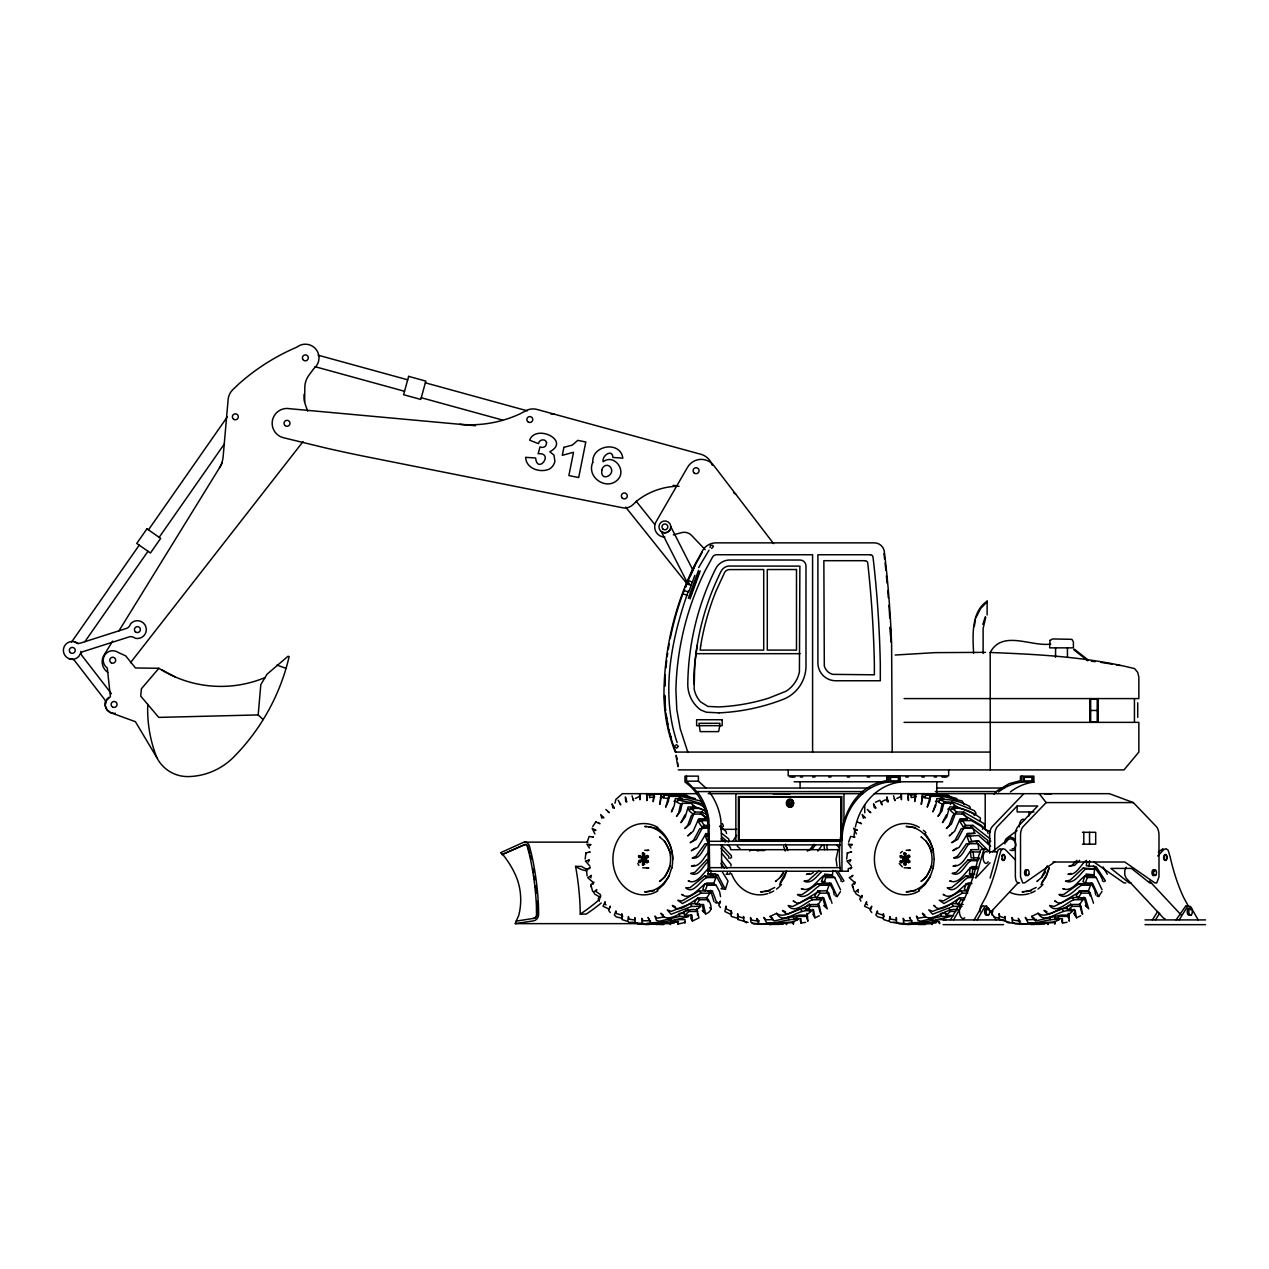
<?xml version="1.0" encoding="UTF-8"?>
<svg xmlns="http://www.w3.org/2000/svg" width="1269" height="1269" viewBox="0 0 1269 1269"><rect width="100%" height="100%" fill="white"/><g stroke="black" fill="none" stroke-linecap="round" stroke-linejoin="round"><path stroke-width="1.5" d="M118.874 631.01L219.489 467.817A25.094 25.094 0 0 0 223.122 456.824L228.134 399.513A15.72 15.72 0 0 1 232.957 389.504L238.683 384.063A212.542 212.542 0 0 1 296.851 347.151A13.673 13.673 0 0 1 316.044 349.356A13.673 13.673 0 0 1 313.855 368.549L308.906 375.243A21.065 21.065 0 0 0 304.861 385.935L304.608 401.987M593.004 884.319L593.892 882.209L590.767 884.699L592.734 891.615M854.481 884.271L855.369 882.161L852.26 884.652L854.227 891.568M693.746 683.88A260.637 260.637 0 0 1 720.903 571.605L722.013 569.813A9.866 9.866 0 0 1 728.501 566.053L799.882 566.133L799.422 671.856A30.044 30.044 0 0 1 786.13 691.193L768.76 698.109A198.075 198.075 0 0 1 718.73 706.928L707.864 706.421L700.599 701.884A25.729 25.729 0 0 1 694.143 688.924L694.714 664.607L697.157 645.302M664.829 686.117L665.321 678.883M666.066 667.589L666.304 664.004M688.401 582.534L689.765 584.089M660.546 800.818L661.086 794.537L668.208 794.537L654.154 793.759L653.249 801.516L654.154 793.759M668.731 796.409L668.414 801.231L665.733 807.195L668.731 796.409L677.646 796.409L682.452 798.709L675.314 798.709L674.331 805.545L671.444 811.922L672.982 808.258M930.225 796.361L929.891 801.183L927.211 807.147L930.225 796.361L939.139 796.361L943.93 798.661L936.808 798.661L935.808 805.514L932.921 811.874L935.205 804.974M974.338 626.489L975.401 619.716M726.582 833.574L725.947 831.354L719.618 826.293M988.075 833.527L987.441 831.306L981.096 826.262L971.467 820.615L962.552 820.615L960.221 822.169L963.377 826.928L972.022 827.816L987.805 840.411L987.647 843.552L990.772 841.061M263.095 719.571L258.178 714.923L260.827 684.61L267.077 674.172L288 656.279L289.142 656.581C280.386 694.571 260.843 729.849 233.306 757.45A65.861 65.861 0 0 1 188.605 776.58A34.612 34.612 0 0 1 156.785 757.545L135.418 721.696L110.704 712.702L107.024 709.91L105.248 705.643L105.835 701.075L110.403 696.649L107.278 668.017A9.502 9.502 0 0 1 104.93 654.772A9.502 9.502 0 0 1 118.176 652.44L125.694 655.867L135.482 667.986L158.895 668.287A115.067 115.067 0 0 0 265.047 677.567M595.97 822.09L599.999 823.708L598.952 823.153M835.43 895.898L837.191 896.548L830.973 883.113L823.835 883.113L821.503 881.543L823.486 876.007L832.401 876.007L834.748 877.577L840.57 889.855M857.447 822.042L861.477 823.66L860.445 823.105M1096.908 895.866L1098.668 896.501L1092.45 883.065L1085.328 883.065L1082.98 881.511L1084.963 875.959L1093.878 875.959L1096.226 877.529L1102.047 889.807M840.411 871.232C836.065 835.89 844.694 787.526 886.73 780.673L886.73 776.136L900.165 776.136L900.165 782.085A59.754 51.759 -90 0 0 855.369 827.055M585.183 859.065L585.881 852.895L590.164 852.007L589.038 852.245M671.729 868.393C674.997 853.529 669.905 836.747 657.183 827.832M708.007 874.103L715.145 874.103L722.68 887.808L721.078 888.697L725.392 889.331L717.746 874.912L708.007 874.103L708.689 868.155M710.624 874.912L711.132 870.455M802.833 888.855L801.31 888.697C811.383 892.995 817.617 878.497 825.326 874.912L832.448 874.912L832.956 870.455M846.661 859.018L847.375 852.863L851.642 851.959L850.531 852.197M933.207 868.345L934.27 859.018M970.166 868.123L972.784 868.916L972.102 874.864L969.484 874.055L970.166 868.123L977.304 868.123M1086.835 861.365L1086.327 865.823L1096.067 866.616L1105.426 880.876L1103.697 881.733M1088.929 866.616L1089.611 860.683M1064.326 888.808L1062.803 888.649C1072.86 892.948 1079.11 878.465 1086.803 874.864L1093.941 874.864L1094.608 868.916L1083.091 868.123L1070.068 880.226L1065.5 881.114C1074.256 885.048 1080.062 873.437 1085.693 868.916L1094.608 868.916M851.816 876.863L852.942 875.356L849.231 877.656L854.291 882.082M609.929 907.636L610.199 906.193L608.597 910.27L610.278 912.57M720.11 902.576L720.38 901.133L718.777 905.209L720.459 907.509M871.406 907.589L871.692 906.161L870.09 910.222L871.771 912.522M660.435 801.548L659.832 804.372L661.086 794.537M975.591 814.365L975.893 812.874L974.211 810.574L953.59 802.278L944.644 801.849L939.853 799.549L938.489 802.246L943.295 804.546L944.644 801.849M682.23 803.34L680.485 811.002L676.504 816.395L678.566 813.207L680.327 805.545L682.23 803.34L691.145 803.34L695.269 806.989L693.35 809.194M943.724 803.293L941.963 810.954L937.981 816.364L940.059 813.159L941.804 805.498L943.724 803.293L952.638 803.293L956.747 806.941L954.843 809.146M614.989 803.198L615.877 799.422L622.349 793.68L696.348 793.68M695.428 798.613L685.165 795.774L673.173 794.838L664.258 794.838L663.56 797.852L668.715 798.645L669.413 795.631L678.423 795.774L700.583 800.977L702.772 803.087M922.563 794.489L921.326 804.324L922.563 794.489L929.701 794.489L924.546 793.712M956.921 798.566L946.642 795.726L934.666 794.791L925.751 794.791L925.038 797.804L930.193 798.598L930.891 795.584L939.901 795.726L962.076 800.945L964.297 804.641M613.339 806.751L614.37 808.226L612.039 803.864L612.864 807.877M874.817 806.703L875.864 808.179L873.532 803.816L874.341 807.83M982.841 624.396L985.236 616.908M632.01 795.774L633.612 800.723L632.708 798.788M639.465 795.552L639.877 793.902L639.925 799.771L639.877 797.027M671.269 921.928L676.06 919.628L684.974 919.628L685.165 922.357L677.979 924.133L678.392 921.928L671.269 921.928L670.555 918.915M805.577 922.357L801.009 923.039L800.929 918.74L793.807 918.74L793.109 915.726M893.503 795.726L895.089 800.676L894.201 798.74M900.942 795.504L901.355 793.871L901.418 799.724L901.355 796.98M907.874 797.852L908.176 796.615L908.414 800.517L908.176 793.49L907.874 794.727L915.012 794.727M1067.055 922.309L1062.502 923.007L1062.423 918.693L1055.285 918.693L1054.587 915.679M990.121 878.1L997.957 850.262L1000.02 848.707L1002.193 849.532M588.99 868.948L590.307 867.393L586.405 869.757L587.103 875.911M728.961 858.352L728.739 856.416L721.062 848.311M850.484 868.9L851.785 867.346L848.215 868.757L848.374 870.708M688.448 590.783C671.46 638.719 660.308 693.033 677.138 742.555M675.235 745.236L674.791 746.537L676.678 748.202L678.344 746.299L676.456 744.633M642.082 923.642L515.293 923.642L516.182 921.12L534.852 918.185A4.235 3.664 -90 0 0 537.088 915.171L537.041 906.653A252.896 219.014 -90 0 0 536.739 900.927M730.579 849.484L730.421 847.533L727.851 844.821M587.103 842.204L589.165 836.461L593.464 837.112L592.337 836.937M670.413 865.728L664.766 877.053L659.547 881.479C672.364 872.564 674.109 852.705 664.163 840.998M671.777 867.71L668.604 877.085L663.639 884.556L657.183 890.283M716.097 885.254L713.749 883.684L704.834 883.684L702.852 889.236L705.199 890.79L707.182 885.254L716.097 885.254L719.618 891.821L720.554 896.628M715.875 877.577L706.96 877.577C700.329 879.829 693.715 895.042 685.736 887.808L690.05 887.634L704.628 876.007L713.543 876.007L715.875 877.577L713.892 883.113L706.754 883.113C699.584 886.492 690.669 901.561 681.643 894.423L683.087 894.962M725.392 889.331L727.994 881.083L722.235 871.787M786.542 870.899L780.292 882.478M786.368 871.866L784.496 877.085L779.531 884.556M823.835 883.113L825.833 877.577L834.748 877.577M829.022 885.254L820.107 885.254C813.746 888.744 805.418 901.26 797.455 894.55L802.119 894.613L817.759 883.684L826.674 883.684L829.022 885.254L827.023 890.79L817.918 890.949L814.761 895.708L816.665 897.913L823.803 897.913L827.229 908.874L823.882 905.416L825.326 906.685L822.455 897.199M848.58 842.172L850.642 836.43L854.941 837.064L853.831 836.905M905.416 864.903L905.416 863.221M931.906 865.696L926.243 877.006L921.024 881.432C933.857 872.517 935.602 852.657 925.64 840.95M933.27 867.679L930.098 877.038L925.133 884.509L918.661 890.235M966.328 883.652L964.329 889.188L966.677 890.743L968.659 885.207L966.328 883.652L971.673 883.652M1047.306 865.807L1041.532 877.355M1049.162 867.679L1046.306 875.61L1041.786 882.431M1049.098 868.345L1045.989 877.038L1041.024 884.509M1085.328 883.065L1087.311 877.529L1096.226 877.529M1090.499 885.207L1081.585 885.207C1075.224 888.697 1066.896 901.212 1058.933 894.502L1063.596 894.566L1079.237 883.652L1088.152 883.652L1090.499 885.207L1088.516 890.743L1081.378 890.743L1061.645 902.592L1058.362 903.052L1054.634 900.974L1056.078 901.529M694.809 575.365L688.718 592.115L684.229 590.529M688.353 598.302L698.521 570.384M689.876 597.604L690.336 596.335M690.986 594.558L698.124 574.952M698.775 573.176L699.235 571.907M690.035 598.92L700.202 570.987M684.911 814.936L680.961 822.677L685.228 816.95L688.131 806.989L695.269 806.989M693.715 814.064L689.955 824.041L684.848 828.514L687.608 825.611L691.383 815.618L693.715 814.064L702.629 814.064L705.786 818.822L703.454 820.377L698.109 820.377M946.404 814.888L942.455 822.629L946.722 816.903L949.624 806.941L956.747 806.941M955.208 814.016L951.433 824.009L946.325 828.483L949.101 825.564L952.86 815.57L955.208 814.016L964.123 814.016L967.279 818.775L964.932 820.329L959.586 820.329M838.111 849.326L836.065 859.192L837.001 866.172M975.798 618.019L980.477 608.692L987.123 601.776M985.775 617.178L983.126 628.52L983.126 653.44M685.434 587.293L688.559 580.187M690.114 576.634L694.809 565.974M869.233 811.652L870.804 812.668L867.314 809.448M1126.253 867.171L1124.778 870.455L1124.762 874.896L1126.222 878.227L1163.261 917.852A7.551 3.775 -90 0 0 1165.005 918.582M980.017 820.662L980.445 818.045C972.482 812.128 962.648 807.021 952.4 808.353L950.497 810.558L954.605 814.206L956.525 812.001L963.647 812.001L983.792 823.502L984.934 825.833L982.492 829.228M703.819 804.308L687.275 799.597L678.36 799.597L677.011 802.294L681.802 804.594M950.418 804.546L951.766 801.849M605.836 809.495L609.31 812.699L607.867 811.43M702.328 904.845L703.724 911.745L702.28 910.476L705.627 913.934L703.534 904.511L696.395 904.511L694.492 902.291L696.586 899.134M705.627 913.934C714.399 911.126 710.862 902.386 706.563 897.548L708.15 901.767M702.407 827.848L696.173 839.475L690.193 842.711L693.572 840.284L699.806 828.657L709.545 827.848M706.183 833.384L697.728 847.375L691.335 850.722L695.111 848.184M963.885 827.8L957.667 839.428L951.671 842.679L955.049 840.237L961.283 828.609L972.8 827.8L974.798 833.336L966.835 834.145M892.202 752.073L891.615 643.859A1136.976 1136.976 0 0 0 885.667 562.992L884.334 551.714A10.041 10.041 0 0 0 874.373 542.862L715.716 542.862A15.387 15.387 0 0 0 702.518 550.683L694.429 565.482A296.803 296.803 0 0 0 664.004 689.733A157.943 157.943 0 0 0 675.282 752.073L990.264 752.073M702.217 552.332L695.015 565.482A296.803 296.803 0 0 0 685.323 587.373M698.648 567.56L709.006 550.191M950.433 919.914L958.111 906.51L959.602 905.717L961.077 906.51M953.527 919.914L961.204 906.51M974.1 919.914L981.794 906.51L983.269 905.717L984.76 906.51M977.193 919.914L984.871 906.51L986.362 905.717L996.213 919.914M112.655 641.099L104.359 654.55A12.833 12.833 0 0 0 107.786 672.38M1152.411 919.914L1157.629 911.539M1155.488 919.914L1159.676 913.204M1176.077 919.914L1185.928 905.717L1190.496 906.51L1198.19 919.914M1179.171 919.914L1187.53 906.51M592.734 826.5L596.018 821.582M646.587 856.226L648.475 855.941L648.094 857.558L646.73 857.685L646 856.226L647.253 855.385L647.507 857.558M668.937 875.658C663.671 885.334 655.867 891.425 644.684 891.885L654.09 890.775M696.395 904.511L699.552 899.753L708.467 899.753M707.975 890.949L709.879 893.154L706.722 897.913L699.584 897.913C692.017 899.959 679.661 915.235 672.332 905.416L675.267 906.685M780.054 877.387L783.592 872.057M781.514 875.753L783.259 873.135M816.665 897.913L819.837 893.154L828.736 893.154L832.02 903.274M819.473 897.548L821.392 899.753L818.235 904.511L811.097 904.511L788.969 913.696L785.654 913.537L782.513 910.476L785.448 911.745M837.191 896.548L840.459 891.615M900.498 861.239L902.386 860.953L902.005 862.571L900.625 862.682L899.895 861.239L901.783 860.953L901.402 862.571M930.415 875.61C925.149 885.286 917.36 891.393 906.177 891.837L915.584 890.727M958.079 899.086L955.969 902.259L957.873 904.464L963.234 904.464M957.873 904.464L961.045 899.705L964.599 899.705M1043.007 875.705L1045.608 871.771M1093.497 903.227L1090.23 893.106L1088.31 890.901L1079.396 890.901L1076.239 895.66L1078.158 897.865L1085.281 897.865L1088.707 908.842L1085.36 905.368L1086.819 906.637L1083.932 897.151M1078.158 897.865L1081.315 893.106L1090.23 893.106M1080.966 897.5L1082.869 899.705L1079.713 904.464L1072.575 904.464L1050.446 913.648L1047.131 913.49L1043.99 910.428L1046.925 911.697M1098.668 896.501L1101.936 891.568M148.457 529.855L227.246 416.978M71.556 642.082L139.225 545.147M84.88 641.67L147.997 551.269M159.164 537.326L224.454 443.817M707.705 843.758C702.788 848.279 700.789 859.605 692.176 858.034L696.031 856.242L705.009 843.758L708.578 843.758M709.054 851.261C704.247 856.67 700.361 867.266 691.494 866.108L694.555 865.22M813.952 844.266L810.05 849.326L807.258 850.896L812.636 848.533L815.586 844.821M817.791 851.102L822.106 845.106M969.199 843.726C964.281 848.247 962.283 859.573 953.654 857.987L957.508 856.194L966.486 843.726L978.113 843.726L978.78 849.659L970.737 849.659M971.657 849.659C966.344 855.29 962.536 867.171 952.971 866.061L956.049 865.172M690.875 832.765L687.75 835.922L693.207 831.211L698.664 818.822L705.786 818.822M951.607 833.749L952.353 832.718M130.469 662.735L303.021 441.628M730.881 866.029L731.118 864.49L721.871 853.418M158.895 668.287L141.382 688.797L140.732 696.142L158.736 717.397L258.178 714.923M707.007 811.288L699.838 808.401L690.923 808.401L689.004 810.605L693.128 814.254L695.031 812.049L702.169 812.049L707.214 814.698M700.266 814.254L702.169 812.049M721.014 829.276L723.457 825.881L722.299 823.533M961.743 814.206L963.647 812.001M728.39 842.108L729.294 841.109L728.66 838.888L721.49 833.162M990.026 862.793L975.718 878.1L983.538 850.262L985.616 848.707L990.264 852.086M990.645 912.189L1018.42 882.478M709.101 867.996C703.185 872.549 697.331 885.016 688.179 881.019L689.702 881.178M818.933 870.978L808.591 880.274L804.023 881.162C811.383 884.763 816.839 876.038 821.551 871.787M977.051 859.874L968.136 859.874L956.318 872.358L952.147 873.373C960.919 877.751 964.789 864.173 970.753 860.683L977.876 860.683M1076.969 860.366L1071.924 865.331L1068.847 866.235L1074.605 865.331L1079.665 860.366M1086.407 860.366C1080.363 864.633 1076.842 875.642 1067.927 874.309L1070.988 873.421M990.264 769.902L990.201 652.488C1002.478 629.408 1031.459 647.047 1050.732 644.049M1023.797 793.68L992.263 826.579A9.803 4.902 -90 0 0 989.63 835.272L989.63 853.101M1019.578 882.859L1017.595 882.923L1015.977 880.638L1015.359 876.879L1015.359 835.272A9.803 4.902 -90 0 1 1017.992 826.579L1037.725 806.005L1017.135 806.005L997.418 826.579A9.803 4.902 -90 0 0 994.769 835.272L994.769 851.118M1053.016 862.016L1124.81 862.016L1154.774 882.859L1156.757 882.923L1158.994 876.879L1158.994 835.272A9.803 4.902 -90 0 0 1156.345 826.579L1133.36 802.595L1046.148 802.595L1023.147 826.579A9.803 4.902 -90 0 0 1020.514 835.272L1020.514 876.879L1022.735 882.923L1024.717 882.859L1054.682 862.016M1158.343 852.086L1163.007 848.707M1157.709 855.941L1163.927 849.532L1166.1 848.707L1168.162 850.262L1170.129 856.765A147.378 73.681 -90 0 0 1183.517 897.231L1188.006 905.463M956.588 848.136L952.829 850.69L959.205 847.327L967.66 833.336L974.798 833.336M994.024 794.093L997.608 790.492L1009.172 783.671L1020.45 780.673L1020.45 776.136L1033.886 776.136L1033.886 782.085A59.754 51.759 -90 0 0 1010.362 791.983M991.835 851.975L1008.506 839.237M639.116 855.941L641.004 856.226L639.497 857.558M647.253 862.73L647.507 860.556M686.212 909.984L683.468 912.427L684.816 915.123L691.954 915.123L692.462 921.024L698.981 917.899L696.507 908.778M684.816 915.123L688.94 911.475L697.855 911.475M699.251 903.718L700.599 906.415L696.475 910.063C685.403 905.733 668.097 926.909 660.863 913.252L663.449 915.139M780.641 877.053L775.438 881.479L776.12 881.067M807.814 904.924L805.069 907.367L806.418 910.063L813.556 910.063L815.015 917.836L819.266 915.806M806.418 910.063L810.542 906.415L819.457 906.415L821.154 914.267L820.107 912.474M809.416 908.778L810.78 911.475L806.656 915.123L799.518 915.123L774.027 921.008L770.109 916.44L776.628 913.315C785.194 920.041 796.25 906.383 805.863 908.778M900.403 853.022L902.307 851.436M900.593 855.893L902.481 856.178L901.751 857.638L900.387 857.527L900.007 855.893L901.402 855.465L901.164 857.638M944.961 912.379L946.309 915.076L950.418 911.428L955.779 911.428M1042.135 877.006L1036.916 881.432L1037.598 881.019M1069.307 904.876L1066.563 907.319L1067.911 910.016L1075.033 910.016L1076.493 917.788L1073.907 913.204L1075.144 915.092L1074.129 909.223M1067.911 910.016L1072.019 906.367L1080.934 906.367L1082.631 914.219L1081.585 912.427M1070.909 908.731L1072.257 911.428L1068.133 915.076L1061.011 915.076L1035.504 920.961L1031.586 916.392L1038.105 913.268C1046.687 919.993 1057.727 906.336 1067.34 908.731M987.123 601.205C970.912 611.928 972.752 636.07 973.624 653.345M819.901 890.79L800.152 902.64L796.884 903.084L793.157 901.022L794.6 901.561M973.244 875.959L966.106 875.959L951.528 887.602L947.229 887.777C955.208 894.994 961.823 879.798 968.453 877.529L973.799 877.529M950.465 834.907L949.244 835.874L954.7 831.163L960.141 818.775L967.279 818.775M1004.969 843.853A7.138 5.774 52.7 0 1 1007.618 837.699L1017.056 830.513M813.397 872.564L810.59 874.119L806.434 874.357L809.511 873.469M1107.314 874.293L1103.015 866.917M708.213 820.662L701.075 820.662L698.727 822.217L701.9 826.976L709.022 826.976M701.9 826.976L704.232 825.405L709.577 825.405M963.377 826.928L965.725 825.373L972.847 825.373L990.137 838.841M970.515 826.928L972.847 825.373M730.421 858.209L731.499 857.558L731.341 855.607L721.109 844.805M715.145 902.497L716.906 903.131L712.321 890.79L699.06 890.949L682.024 900.927L677.773 900.26L682.452 903.56L700.964 893.154L709.879 893.154M815.919 897.548L810.558 897.548L792.649 906.526L788.112 905.511C794.442 914.648 805.688 902.116 812.477 899.753L821.392 899.753M967.676 890.901L960.538 890.901L943.501 900.895L939.25 900.213L943.946 903.512L962.457 893.106L967.803 893.106M1079.173 897.5L1072.051 897.5L1054.142 906.478L1049.59 905.463C1055.935 914.6 1067.166 902.069 1073.955 899.705L1082.869 899.705M840.855 881.178L841.331 880.115L835.335 870.534M1102.333 881.13L1102.809 880.083L1100.175 875.166L1093.45 865.823M635.309 798.487L640.099 796.202M643.066 853.165L644.826 854.005L643.066 854.846M646.08 860.319L643.891 860.319L643.891 857.796L646.08 857.796L646.524 859.065M643.066 863.269L644.826 864.11L642.479 864.95L642.479 863.269L644.224 864.11L643.193 865.299M790.301 805.974L788.921 805.752A2.966 2.57 -90 0 1 788.921 800.612L790.301 800.39M790.999 805.974L791.491 805.752A2.966 2.57 -90 0 0 791.491 800.612L790.999 805.974L792.379 805.752M875.42 802.278L879.829 800.263L882.256 804.832C878.053 802.071 888.982 796.884 888.157 802.008L886.904 796.869L887.158 801.627M896.786 798.455L901.577 796.155M774.724 887.507L767.904 890.775L760.575 891.885L762.653 891.885M904.543 853.117L906.304 853.958L904.543 854.798M907.557 860.271L905.368 860.271L905.368 857.749L907.557 857.749L908.017 859.018M793.807 918.74L798.598 916.44L807.512 916.44L807.845 921.262L807.195 918.946M932.049 918.867L932.747 921.881L937.537 919.581L946.452 919.581M1036.218 887.459L1029.381 890.727L1022.053 891.837L1024.146 891.837M1055.285 918.693L1060.091 916.408L1069.006 916.408L1069.323 921.215L1069.021 920.311M1076.493 917.788L1080.744 915.758M515.293 923.642L533.662 920.818A6.631 5.742 -90 0 0 538.643 914.092L538.5 906.542A255.259 221.06 90 0 0 531.267 853.26L529.411 846.011A5.457 4.727 -90 0 0 523.161 842.489L500.636 852.689L502.175 854.545L524.62 844.519A3.046 2.649 -90 0 1 527.111 845.931L529.268 853.878A252.896 219.014 -90 0 1 536.438 906.653L536.486 915.171A4.235 3.664 -90 0 1 534.249 918.185L533.266 918.486M502.175 854.545L525.223 844.519A3.046 2.649 -90 0 1 527.238 845.281M711.56 548.462L713.337 546.685L712.813 545.416L710.291 545.416L710.117 547.526M697.458 903.718L690.336 903.718L671.285 911.38L667.272 909.889L671.095 914.267L691.684 906.415L700.599 906.415M810.78 911.475C800.089 906.51 783.338 926.64 776.628 913.315M958.952 903.671L951.813 903.671L932.763 911.332L928.749 909.857L932.572 914.219L953.162 906.367L962.076 906.367M1072.257 911.428C1061.582 906.463 1044.831 926.608 1038.105 913.268M707.515 841.87L705.532 836.334L708.134 835.525M988.995 851.515L978.732 841.03L968.993 841.839L967.01 836.287L978.526 835.494L990.629 846.122M968.993 841.839L978.732 841.03M673.331 534.836L681.675 532.615A10.009 10.009 0 0 1 691.526 535.375L705.136 549.636M664.147 916.932L657.009 918.217L654.978 916.075L656.39 920.358L659.261 921.262L679.74 916.44L688.655 916.44C676.726 919.882 663.528 922.515 650.823 922.753L648.031 917.392L648.776 918.804M758.878 920.85L756.784 918.486L758.212 922.833L761.178 924.133L793.093 921.928L797.9 919.628C787.208 918.153 777.231 924.213 766.571 922.785L763.795 917.408L765.889 919.787L773.027 919.628M925.64 916.9L918.502 918.169L916.456 916.028L917.868 920.311L920.755 921.215L941.217 916.408L950.132 916.408C938.219 919.835 925.006 922.484 912.3 922.706L909.524 917.344L910.254 918.756M1019.007 919.835L1018.277 918.439L1019.689 922.785L1022.671 924.086L1054.587 921.881L1059.377 919.581C1048.686 918.106 1038.708 924.181 1028.064 922.737L1025.273 917.376L1027.367 919.739L1036.345 919.438M671.222 922.515L678.566 921.389M654.725 796.805L649.569 797.582L649.569 794.457L654.725 793.68M916.202 796.758L911.063 797.535L911.063 794.426L916.202 793.633M646.841 850.579L648.84 850.278L644.684 850.278M758.576 850.579L764.731 850.278L762.732 850.579M908.334 850.547L910.333 850.23L906.177 850.23M764.493 891.599L769.982 890.775M656.644 924.435L661.784 923.658M778.468 924.435L783.623 923.658L753.5 923.864L750.867 922.103L750.471 917.535L751.978 920.231L759.036 921.183M1025.971 891.568L1031.475 890.727M855.909 829.799L857.384 830.259L853.577 828.26L856.385 833.86M992.072 851.737L996.99 851.975M661.847 793.68L686.703 795.314L689.321 797.075M667.05 793.807L681.215 794.791M661.847 796.805L663.735 796.662M782.973 793.807L790.079 793.807M923.34 793.633L948.181 795.266L950.798 797.043M928.527 793.759L942.693 794.743M923.34 796.758L925.212 796.615M1044.45 793.759L1051.557 793.775M650.537 920.644L643.224 920.818L641.717 918.359L642.13 922.849L644.747 924.213L674.87 922.563L646.698 924.578L637.752 923.895L635.119 922.119L634.722 917.566L635.119 919.073M769.458 924.578L771.346 924.435M912.014 920.596L904.718 920.771L903.195 918.312L903.607 922.817L906.225 924.165L936.348 922.531L908.176 924.546L899.229 923.848L896.612 922.087L896.2 917.519L896.612 919.042M1030.936 924.546L1045.101 923.61L1014.978 923.832L1012.361 922.055L1011.948 917.503L1013.471 920.184L1020.514 921.135M895.168 655.026L934.714 652.647L985.505 652.345M696.094 653.678L800.041 653.678M904.083 698.584L1138.848 698.584L1138.848 677.123L1137.706 672.364L1134.565 668.62C1087.692 656.834 1038.47 654.392 990.201 652.488M1090.325 710.466L1097.32 710.466M904.083 722.362L1138.848 722.362L1138.848 752.073L1123.985 769.902L678.249 769.902M789.952 777.025L792.332 777.025M792.633 777.025L794.933 777.025M800.358 777.025L802.642 777.025M812.588 777.025L814.968 777.025M828.641 777.025L830.941 777.025M847.28 777.025L849.58 777.025M867.25 777.025L869.614 777.025M887.285 777.025L889.585 777.025M905.923 777.025L908.223 777.025M921.897 777.025L924.276 777.025M934.222 777.025L936.506 777.025M941.931 777.025L944.231 777.025M944.533 777.025L946.912 777.025M686.513 776.136L686.513 781.181L698.394 781.181L705.929 788.033M794.093 781.783L885.746 781.783M898.436 781.783L942.772 781.783M841.95 871.232L841.95 841.521A59.754 51.759 -90 0 1 888.268 782.085L900.165 782.085M998.465 791.983A59.754 51.759 -90 0 1 1021.989 782.085L1033.886 782.085M694.032 788.033L870.058 788.033M936.522 788.033L1003.779 788.033M697.03 791.586L862.825 791.586M935.332 791.586L996.546 791.586M708.213 793.68L862.857 793.68M874.325 793.68L1109.376 793.68L1133.36 802.595M773.011 793.759L781.926 793.759M649.569 794.457L654.931 794.457M911.063 794.426L916.408 794.426M646.397 794.775L653.519 794.775M841.157 797.233L738.955 797.233L738.955 839.729L841.157 839.729M660.388 797.551L663.941 797.551M921.865 797.503L925.434 797.503M939.853 799.549C950.18 798.899 960.823 801.453 969.786 806.513L970.293 807.909M790.999 800.39L792.379 800.612M673.966 801.405L677.535 801.405M935.443 801.358L939.012 801.358M688.004 809.194L691.573 809.194M947.705 809.146L953.051 809.146M1033.981 811.954L1017.135 811.954L1017.135 806.005M646.762 826.516L644.684 826.516C661.482 826.611 672.57 842.933 672.76 859.192M722.077 829.339L736.797 829.339M1082.425 832.305L1095.686 832.305L1095.686 844.186L1082.425 844.186M705.358 834.193L708.911 834.193M967.01 836.287L970.579 836.287M705.532 836.334L709.085 836.334M709.672 841.299L840.411 841.299M524.414 842.14L587.817 842.14M709.672 844.868L840.411 844.868M730.928 849.691L838.777 849.691M980.239 851.959L970.404 851.959L971.086 857.907L979.129 857.907M601.22 903.02A204.452 177.073 90 0 1 586.199 914.092L580.25 914.092L580.092 906.542A255.259 221.06 -90 0 0 575.587 866.394L581.535 866.394A30.345 26.284 -90 0 0 586.944 869.217M977.209 866.616L971.848 866.616C965.423 871.248 959.475 885.08 949.672 880.972L951.179 881.13M709.672 867.663L840.411 867.663M972.784 868.916L976.353 868.916M848.342 871.232L708.134 871.232L708.134 829.625A55.63 48.174 -90 0 0 684.974 782.085L684.974 776.136L698.394 776.136L698.394 781.181M824.501 874.103L832.448 874.912M969.484 874.055L974.846 874.055M1085.978 874.055L1093.941 874.864M821.503 881.543L825.072 881.543M971.816 883.065L968.247 883.065C961.061 886.444 952.147 901.513 943.137 894.375L944.564 894.931M964.646 897.865L961.077 897.865C953.495 899.911 941.138 915.187 933.81 905.368L935.094 906.272M957.952 910.016C946.88 905.685 929.574 926.862 922.357 913.204L924.927 915.092M684.388 913.426L679.042 913.426L679.74 916.44M945.865 913.394L940.519 913.394L941.217 916.408M946.309 915.076L953.59 915.758M667.732 919.454L671.301 919.454M929.225 919.406L932.794 919.406M943.073 919.914L1003.573 919.914M1145.035 919.914L1205.55 919.914M516.182 921.12L518.624 915.742A53.901 46.683 90 0 0 515.23 874.436A91.225 78.995 -90 0 0 503.936 855.972L502.762 854.545M932.747 921.881C943.026 919.533 939.314 927.227 938.711 921.31M647.095 923.277L656.01 923.277M908.588 923.229L917.503 923.229M909.381 923.531L921.659 924.324L908.89 924.022M647.904 923.578L670.698 923.658L670.476 924.578L670.27 923.34M1031.618 924.324L1040.532 924.324L1040.12 922.674M770.124 924.371L779.039 924.371L778.643 922.722M943.073 924.657L1003.573 924.657M1145.035 924.657L1205.55 924.657M619.542 802.991L620.779 804.863L618.193 800.279M697.49 915.203L697.49 913.109M690.971 918.312L690.875 914.838M1151.602 882.923L1149.635 882.859L1131.488 868.408L1110.898 868.408L1129.045 882.859L1131.028 882.923M1125.873 882.923L1123.89 882.859L1093.926 862.016M1095.718 894.931L1094.782 890.219L1091.054 883.24M834.241 894.962L833.305 890.267L829.561 883.287M713.971 901.561L710.545 890.267M1023.29 923.943L1007.983 922.753L1005.365 920.993L1004.953 916.44L1005.365 917.947M896.104 919.962L890.822 919.168L889.87 916.551L889.268 920.961L890.124 922.151L905.035 923.721M893.503 922.309L897.024 922.579M752.231 923.245L761.812 923.991M634.611 920.009L629.329 919.2L628.393 916.599L627.79 921.008L628.631 922.198L643.557 923.769M632.01 922.357L635.547 922.626M647.412 924.07L663.735 924.578L663.29 922.801M475.478 425.734L289.919 408.729A14.863 14.863 0 0 0 272.438 420.404A14.863 14.863 0 0 0 284.113 437.884L326.466 448.163A1572.37 1572.37 0 0 0 369.073 457.268L622.54 507.759A11.58 11.58 0 0 0 632.708 504.872L636.99 500.858A68.558 68.558 0 0 1 679.042 486.217M673.141 485.361L677.075 485.789M1091.483 661.228L1095.226 661.672M1100.826 662.37L1112.374 664.179M68.907 658.627L71.127 658.912A5.742 5.742 0 0 1 74.934 661.086L104.407 699.219A5.853 5.853 0 0 1 105.533 703.423M925.751 794.791L930.891 795.584M915.584 827.578L906.177 826.468C920.088 826.69 929.78 837.413 933.27 850.627M664.258 794.838L669.413 795.631M908.556 862.571L909.952 862.143L909.587 860.509L908.207 860.398L907.478 861.857L908.731 862.682L908.985 860.509M648.602 826.785L652.266 827.34M908.334 867.758L910.333 868.059L904.178 867.758M842.219 881.781L843.933 880.924L837.937 871.343M646.841 867.806L648.84 868.107L642.685 867.806M655.042 923.578L660.181 924.371M1116.276 664.861L1120.178 665.543M1004.874 918.042L999.94 916.472L999.052 913.632L999.242 919.47L1009.521 922.309M994.087 917.09L999.639 918.391M882.764 915.028L877.751 913.458L877.402 910.888L875.832 914.901L877.688 916.852L883.272 918.153M888.316 921.088L883.478 919.517L883.287 913.696L884.176 916.535M743.396 918.074L738.463 916.519L737.575 913.68L737.765 919.502L748.044 922.357M738.146 918.439L731.245 916.392L731.055 910.555L731.943 913.394M621.287 915.06L616.274 913.506L615.925 910.92L614.355 914.949L616.211 916.884L621.794 918.201M626.823 921.135L622 919.565L621.81 913.743L622.698 916.567M425.353 382.81L527.444 410.87M318.107 355.193L407.698 379.812M314.966 366.662L404.541 391.28M421.26 397.72L502.556 420.055M1083.091 868.123L1085.693 868.916M968.136 859.874L970.753 860.683M715.145 874.103L717.746 874.912M683.071 593.908L687.528 595.415M746.505 922.801L743.872 921.04L743.475 916.472L743.872 917.995M276.959 665.083L285.906 668.287M692.382 582.043L690.146 581.234A1.808 1.808 0 0 0 687.83 582.312A1.808 1.808 0 0 0 688.908 584.612L691.145 585.437M984.696 849.532L982.523 848.707L980.461 850.262L978.478 856.765A147.378 73.681 -90 0 1 965.09 897.231L960.601 905.463A7.551 3.775 -90 0 0 960.014 915.235A7.551 3.775 -90 0 0 964.757 917.852M953.955 805.672L972.863 813.27L974.576 815.507M704.136 807.147C696.316 800.929 686.529 803.451 678.36 799.597M692.477 805.704L706.23 811.24M870.82 909.159L864.506 906.225L866.632 901.672L866.41 904.036L867.536 904.876M730.738 911.094L726.233 908.874L725.979 906.098L724.885 911.554L731.039 914.473M609.326 909.207L603.029 906.272L605.139 901.72L604.932 904.083L606.043 904.908M1034.172 918.28L1031.586 916.392M772.678 918.312L770.109 916.44M990.47 831.766L985.204 829.339L985.204 793.68M654.09 827.626L659.214 830.069M74.189 641.67L76.172 642.685A5.853 5.853 0 0 0 80.55 643.066L126.424 628.425A5.853 5.853 0 0 0 129.771 625.585L130.802 623.602A8.915 8.915 0 0 1 145.887 626.886A8.915 8.915 0 0 1 135.497 638.307L133.515 637.276A5.853 5.853 0 0 0 129.168 636.895L83.262 651.552A5.742 5.742 0 0 0 79.899 654.392L78.884 656.374A8.915 8.915 0 0 1 66.274 656.961A8.915 8.915 0 0 1 65.702 644.366A8.915 8.915 0 0 1 78.297 643.795M162.051 669.953L175.185 676.932M963.441 814.888L981.873 825.707L983.078 827.991M861.254 897.024L856.147 894.026L855.211 892.012L858.288 889.553L857.495 890.489L858.479 892.472M701.947 814.936L706.976 817.886M716.668 901.91L719.634 903.655M600.411 894.518L596.081 891.599L596.795 889.601L593.718 892.059L594.669 894.074L599.777 897.072M921.706 837.286L921.024 836.874L926.243 841.299L929.717 846.518L931.906 852.609M902.307 866.87L899.213 863.491M660.229 837.318L659.547 836.905L664.766 841.331L670.413 852.657M626.045 799.867L626.664 802.056L625.427 796.916L625.68 801.675M1084.963 875.959L1087.311 877.529M1079.237 883.652L1081.585 885.207M966.106 875.959L968.453 877.529M823.486 876.007L825.833 877.577M817.759 883.684L820.107 885.254M704.628 876.007L706.96 877.577M704.834 883.684L707.182 885.254M711.227 908.985L709.704 907.621M733.545 492.642L735.925 494.418M935.11 794.235L936.474 795.251M673.617 794.283L674.981 795.298M1074.335 649.125L1088.342 660.166M1073.748 649.728L1087.739 660.768M976.131 841.839L983.824 849.627M722.013 837.017L727.058 841.474M721.173 838.809L725.281 842.108M592.813 882.129L587.753 877.704L591.449 875.404L590.339 876.895L591.053 877.831M686.513 781.181L698.521 793.379A57.422 49.729 -90 0 1 708.959 819.869L709.672 871.232M952.4 808.353L956.525 812.001M908.731 855.338L908.985 857.527L907.589 857.083L907.954 855.465L909.334 855.338L910.063 856.797L908.176 857.083M737.226 846.153L739.938 848.549M690.923 808.401L695.031 812.049M639.671 860.445L639.925 862.619L638.513 862.174L638.894 860.556L640.274 860.445L641.004 861.889L639.116 862.174M720.395 825.754L721.585 828.038M1015.486 860.065L1005.286 849.532L1003.113 848.707L1001.051 850.262L999.068 856.765A147.378 73.681 -90 0 1 985.68 897.231L981.191 905.463A7.551 3.775 -90 0 0 979.985 911.919M860.874 901.133L859.716 898.785L862.159 895.391L861.81 897.929M599.38 901.18L598.238 898.833L600.681 895.438L600.316 897.976M978.209 857.907L979.256 859.018M836.794 845.154L839.428 847.93M851.309 865.997L846.883 860.937L850.96 860.049L849.897 860.287L850.071 861.825M589.831 866.029L585.406 860.985L589.466 860.096L588.404 860.334L588.594 861.873M1149.46 881.051L1181.201 915.028M1079.396 890.901L1081.315 893.106M1072.051 897.5L1073.955 899.705M960.538 890.901L962.457 893.106M959.126 897.5L961.045 899.705M828.736 893.154L826.833 890.949L829.974 899.277M817.918 890.949L819.837 893.154M810.558 897.548L812.477 899.753M699.06 890.949L700.964 893.154M697.649 897.548L699.552 899.753M708.911 791.586L710.402 793.379A57.422 49.729 -90 0 1 720.84 819.869L721.569 841.299M636.181 501.239L654.582 524.224M625.68 507.124L686.973 583.74M1039.248 793.68L1046.148 802.595M111.434 693.731L81.993 655.645A5.853 5.853 0 0 1 80.835 651.394M773.582 543.608L713.86 465.596A15.862 15.862 0 0 0 687.528 467.309L656.057 521.797A10.2 10.2 0 0 0 664.893 537.104M850.912 847.993L848.374 844.091L852.467 844.662L851.404 844.519L851.277 845.677M721.553 860.556L726.963 868.075M721.014 863.57L724.266 868.075M589.419 848.041L586.881 844.139L590.989 844.71L589.926 844.567L589.784 845.725M852.165 885.825L852.895 886.872M590.672 885.873L591.402 886.904M962.552 820.615L965.725 825.373M925.133 833.527L930.098 840.982L933.207 849.691L934.238 859.145M701.075 820.662L704.232 825.405M637.736 863.539L638.926 865.331M813.048 914.441L813.651 915.139L812.636 909.27M814.857 917.82L813.699 915.821M692.303 921.008L691.161 919.01M594.891 833.907L592.1 828.292L595.907 830.307L594.574 830.481M692.747 569.813L670.778 526.651C671.206 531.473 664.988 534.646 661.276 531.584L687.354 582.788M1080.934 906.367L1079.586 903.671L1081.347 911.332M1070.671 903.671L1072.019 906.367M1061.994 908.731L1063.343 911.428M951.813 903.671L953.162 906.367M949.069 908.731L950.418 911.428M819.457 906.415L818.108 903.718L819.853 911.38M809.194 903.718L810.542 906.415M800.501 908.778L801.865 911.475M690.336 903.718L691.684 906.415M687.592 908.778L688.94 911.475M586.405 869.757L586.897 870.756A30.345 26.284 -90 0 1 575.587 866.394M1062.502 923.007L1061.741 920.215M801.009 923.039L800.247 920.263M684.974 923.071L684.578 921.754M677.979 924.133L677.218 921.357M527.714 845.931L529.871 853.878M1088.31 890.901L1090.198 895.898M863.428 818.267L862.159 814.524L865.363 817.823L864.078 817.141M601.95 818.315L600.681 814.555L603.885 817.855L602.601 817.188M307.748 411.093L305.718 405.715A26.046 26.046 0 0 1 304.132 394.231M969.611 835.494L971.61 841.03M785.749 844.504L787.621 849.722M785.4 844.313L787.668 850.674M783.592 846.328L785.257 850.991M727.502 872.564L726.201 874.357L729.961 874.119L730.198 872.564M687.782 752.073L680.279 728.961L676.789 709.625L675.901 689.86A284.7 284.7 0 0 1 705.104 570.733L712.417 557.377A4.727 4.727 0 0 1 716.842 554.743L812.588 554.743L812.588 752.073M669.588 732.673L671.412 738.32M847.375 852.863L847.644 853.751M585.881 852.895L586.167 853.799M1068.339 917.36L1068.625 918.201L1068.308 913.394L1069.006 916.408M806.846 917.408L807.147 918.248L806.814 913.426L807.512 916.44M924.784 922.753L925.212 924.546L918.121 924.387L932.192 923.61L931.954 924.546L931.747 923.293M646.698 793.537L646.936 800.565L646.698 796.662M1049.764 916.567L1050.462 919.581M788.271 916.615L788.985 919.628M665.892 712.892L667.986 724.504M668.937 729.754L669.318 731.864A157.943 157.943 0 0 1 667.256 722.426M677.059 759.132C673.982 744.459 679.486 777.532 677.646 762.653M883.954 553.601L884.62 559.232M973.101 851.959L973.783 857.907M826.738 845.249L827.245 849.707M824.041 845.249L824.549 849.707M1047.782 923.309L1047.972 924.546L1048.289 923.309L1041.151 923.309L1055.221 922.531L1054.809 924.165L1054.745 921.278M786.288 923.356L786.494 924.578L786.796 923.356L779.674 923.356L793.728 922.563L793.331 924.213L793.268 921.326M890.235 627.203L890.743 637.926M664.845 695.523L665.543 710.957A157.943 157.943 0 0 1 664.575 695.523M992.596 912.046L992.532 910.523L991.914 914.981M1137.722 702.788L1137.722 717.397M1134.438 698.584L1134.438 722.362M1098.24 698.584L1098.24 722.362M1097.637 698.584L1097.637 722.362M1090.594 698.584L1090.594 722.362M1090.008 698.584L1090.008 722.362M1089.548 832.305L1089.548 844.186M1083.805 832.305L1083.805 844.186M1067.451 647.856L1067.451 657.342M1055.57 647.856L1055.57 657.342M1032.094 777.326L1032.094 780.895M1029.016 811.954L1029.016 815.904M1024.289 777.326L1024.289 780.895M1021.989 776.136L1021.989 782.085M987.123 600.983L987.123 614.926M948.657 769.902L948.657 775.851L788.192 775.851L788.192 769.902M936.776 781.783L936.776 793.68M898.373 777.326L898.373 780.895M890.568 777.326L890.568 780.895M888.268 776.136L888.268 782.085M864.744 805.117L864.744 812.763M843.948 793.68L843.948 822.296M841.379 796.646L841.379 840.332M840.855 797.233L840.855 839.729M800.089 781.783L800.089 787.732M791.888 800.39L791.888 805.974M789.397 800.39L789.397 805.974M739.24 797.233L739.24 839.729M738.732 796.646L738.732 840.332M735.861 793.68L735.861 841.395M721.569 844.868L721.569 867.663M664.702 686.053A296.803 296.803 0 0 1 665.305 675.013M665.924 667.668A296.803 296.803 0 0 1 666.733 660.356M667.208 656.692A296.803 296.803 0 0 1 667.716 653.043M668.287 649.411A296.803 296.803 0 0 1 669.207 643.954M670.238 638.529A296.803 296.803 0 0 1 684.657 589.086M885.08 562.992A1136.976 1136.976 0 0 1 885.857 570.336M886.396 575.825A1136.976 1136.976 0 0 1 887.094 583.169M887.745 590.513A1136.976 1136.976 0 0 1 888.348 597.858M888.903 605.218A1136.976 1136.976 0 0 1 889.759 618.082M890.267 627.283A1136.976 1136.976 0 0 1 890.949 642.019M675.869 752.073A157.943 157.943 0 0 1 669.794 733.736M666.59 718.603A157.943 157.943 0 0 1 666.019 714.78M115.273 713.289A8.915 8.915 0 0 1 108.626 697.395M156.785 757.545A130.755 130.755 0 0 1 147.759 704.438M219.489 467.817A314.204 314.204 0 0 1 222.218 463.042M459.711 424.29A117.779 117.779 0 0 0 520.274 413.726L526 410.664A14.863 14.863 0 0 1 536.977 409.443L699.441 453.89A17.147 17.147 0 0 1 712.337 465.2M550.794 413.964A8.026 8.026 0 0 1 554.172 414.138M1154.219 875.245A2.966 1.491 -90 0 1 1152.189 874.167A2.966 1.491 -90 0 1 1152.728 870.106A2.966 1.491 -90 0 1 1154.758 871.184M1026.764 875.245A2.966 1.491 -90 0 1 1024.591 873.453A2.966 1.491 -90 0 1 1026.018 869.709M1164.371 854.878A2.966 1.491 -90 0 1 1166.576 856.94A2.966 1.491 -90 0 1 1164.863 860.382A2.966 1.491 -90 0 1 1163.832 855.972M1001.764 855.972A2.966 1.491 -90 0 1 1004.017 855.179A2.966 1.491 -90 0 1 1004.017 859.732A2.966 1.491 -90 0 1 1001.764 858.939M1189.91 914.743A3.569 1.777 -90 0 1 1187.467 913.442A3.569 1.777 -90 0 1 1188.133 908.572A3.569 1.777 -90 0 1 1190.56 909.873M1006.507 841.934A5.346 4.33 52.7 0 1 1011.425 839.015A5.346 4.33 52.7 0 1 1015.866 844.504A5.346 4.33 52.7 0 1 1012.107 848.85M1014.692 850.008A7.138 5.774 52.7 0 1 1009.965 850.008M1007.618 837.699A7.138 5.774 52.7 0 1 1014.629 839.142M988.17 861.667A5.948 2.966 -90 0 1 984.268 862.174A5.948 2.966 -90 0 1 983.491 854.481A5.948 2.966 -90 0 1 987.203 851.975M1019.213 826.928A7.725 3.87 -90 0 1 1024.559 819.79M987.25 914.743A3.569 1.777 -90 0 1 984.823 913.442A3.569 1.777 -90 0 1 985.474 908.572A3.569 1.777 -90 0 1 987.901 909.873M956.509 909.873A3.569 1.777 -90 0 1 957.159 908.572M530.299 855.718A252.896 219.014 -90 0 1 531.092 859.43M532.901 868.757A252.896 219.014 -90 0 1 533.535 872.517M534.122 876.276A252.896 219.014 -90 0 1 534.661 880.051M535.375 885.73A252.896 219.014 -90 0 1 536.153 893.313M599.602 899.356A204.452 177.073 90 0 1 580.25 914.092M790.159 807.195A4.156 3.601 -90 0 1 788.541 800.247M792.633 806.259A3.553 3.077 -90 0 1 791.888 806.624M790.301 806.624A3.553 3.077 -90 0 1 788.906 800.66M792.903 801.088A2.966 2.57 -90 0 1 792.903 805.276M789.81 805.752A2.966 2.57 -90 0 1 789.81 800.612M854.053 836.049A59.754 51.759 -90 0 1 854.703 830.608M781.53 884.414A35.659 30.884 -90 0 1 776.501 889.109M773.709 890.965A35.659 30.884 -90 0 1 769.22 893.106M767.682 893.646A35.659 30.884 -90 0 1 731.483 873.706M732.943 841.363A35.659 30.884 -90 0 1 736.75 835.335M1043.007 884.366A35.659 30.884 -90 0 1 1037.979 889.061M1035.203 890.917A35.659 30.884 -90 0 1 1030.698 893.075M1029.159 893.598A35.659 30.884 -90 0 1 1010.108 892.44M646.809 861.302A2.966 2.57 -90 0 1 643.161 861.302A2.966 2.57 -90 0 1 643.161 857.098A2.966 2.57 -90 0 1 646.809 857.098M657.818 890.965A35.659 30.884 -90 0 1 612.911 859.192A35.659 30.884 -90 0 1 657.818 827.436M907.747 861.73A2.966 2.57 -90 0 1 903.893 859.145A2.966 2.57 -90 0 1 907.747 856.575M919.311 890.917A35.659 30.884 -90 0 1 874.404 859.145A35.659 30.884 -90 0 1 919.311 827.388M923.42 830.307A35.659 30.884 -90 0 1 925.942 832.654M749.63 850.96A9.502 8.233 -90 0 1 757.863 850.96M546.59 442.58L545.924 445.546A4.505 4.505 0 0 1 541.26 447.275L540.023 446.894L538.135 453.731C554.648 452.478 537.406 475.003 535.629 457.998L525.667 457.348C525.937 468.784 540.768 473.353 549.699 468.88A11.881 11.881 0 0 0 554.918 461.266L553.95 455.063L549.778 451.716C571.098 440.787 535.819 423.449 529.633 440.184L538.484 443.658C538.897 439.407 545.527 438.217 546.59 442.58M601.807 470.18C599.983 483.251 617.892 474.194 609.469 466.088C606.281 463.851 602.14 466.58 601.807 470.18M638.513 855.941L638.894 857.558L640.306 857.13L639.925 855.512L638.513 855.941M646.095 860.985L646.476 862.619L648.475 862.174L648.094 860.556L646.095 860.985M592.766 462.376C586.215 477.192 606.265 490.96 617.527 479.904C627.14 470.625 614.164 453.366 603.14 461.757C601.728 455.508 612.499 448.48 612.911 457.443L622.809 458.172C620.62 440.676 591.782 444.753 592.766 462.376M915.346 798.375L914.727 801.469L915.631 793.712L915.346 798.375M700.678 645.873L700.139 650.109L763.716 650.109L763.716 569.527L728.977 569.607A6.297 6.297 0 0 0 724.853 572.002L716.271 590.529A257.544 257.544 0 0 0 700.678 645.873M563.896 447.354L562.31 455.317L573.525 452.272L568.877 475.574L578.696 477.541L585.802 441.977L577.76 440.375L572.367 445.054L563.896 447.354M719.809 725.678L718.619 731.626L700.187 731.626L698.997 723.298L719.809 723.298L719.809 725.678M789.667 802.833C789.746 805.609 791.904 801.596 789.667 802.833M1050.034 640.417L1049.622 647.856L1073.4 647.856L1073.4 641.908L1071.908 639.338L1052.604 638.942L1050.034 640.417M408.634 376.37L403.605 394.707L420.785 399.434L425.829 381.097L408.634 376.37M642.479 853.165L642.479 854.846L643.922 854.846L643.922 853.165L642.479 853.165M643.002 857.796L643.002 860.319L645.191 860.319L645.191 857.796L643.002 857.796M903.956 853.117L903.956 854.798L905.416 854.798L905.416 853.117L903.956 853.117M904.48 857.749L904.48 860.271L906.669 860.271L906.669 857.749L904.48 857.749M903.956 863.221L903.956 864.903L906.003 864.903L906.003 863.221L903.956 863.221M146.966 528.808L136.751 543.433L150.456 552.998L160.655 538.373L146.966 528.808M706.659 859.922L694.825 872.39L690.653 873.405C699.441 877.799 703.296 864.221 709.26 860.731L706.659 859.922M719 712.861L706.373 712.226L700.71 709.958A31.693 31.693 0 0 1 687.782 683.975A267.061 267.061 0 0 1 715.637 568.798A15.847 15.847 0 0 1 730.77 560.026L800.041 560.026A5.948 5.948 0 0 1 805.989 565.974L805.989 665.86A36.008 36.008 0 0 1 782.91 699.473A204.023 204.023 0 0 1 719 712.861M870.344 554.743L817.902 554.743L817.902 662.926A17.829 17.829 0 0 0 835.732 680.755L880.305 680.755L880.305 664.306A1124.62 1124.62 0 0 0 873.849 564.293L872.993 557.107A2.681 2.681 0 0 0 870.344 554.743M865.061 560.692L823.851 560.692L824.311 665.987A11.833 11.833 0 0 0 832.67 674.362L874.373 674.807L874.373 664.385A1118.449 1118.449 0 0 0 867.948 564.943L867.726 563.055A2.681 2.681 0 0 0 865.061 560.692M796.488 569.527L767.285 569.527L767.285 650.109L796.488 650.109L796.488 569.527M1097.32 699.171L1090.325 699.171L1090.325 721.76L1097.32 721.76L1097.32 699.171M722.172 719.729L696.618 719.729L696.618 725.678L722.172 725.678L722.172 719.729M898.896 777.326L890.061 777.326L890.061 780.895L898.896 780.895L898.896 777.326M1032.617 777.326L1023.782 777.326L1023.782 780.895L1032.617 780.895L1032.617 777.326M841.664 796.646L738.431 796.646L738.431 840.332L841.664 840.332L841.664 796.646M111.244 662.799A2.966 2.966 0 0 0 115.701 660.229A2.966 2.966 0 0 0 111.244 657.643A2.966 2.966 0 0 0 111.244 662.799M112.592 707.023A2.966 2.966 0 0 0 117.049 704.454A2.966 2.966 0 0 0 112.592 701.884A2.966 2.966 0 0 0 112.592 707.023M693.937 472.766A2.966 2.966 0 0 0 698.949 471.545A2.966 2.966 0 0 0 695.38 467.817A2.966 2.966 0 0 0 693.937 472.766M660.594 530.997A5.948 5.948 0 0 0 670.603 528.586A5.948 5.948 0 0 0 663.513 521.115A5.948 5.948 0 0 0 660.594 530.997M662.783 528.903A2.919 2.919 0 0 0 667.7 527.73A2.919 2.919 0 0 0 664.21 524.065A2.919 2.919 0 0 0 662.783 528.903M135.402 631.788A2.966 2.966 0 0 0 140.304 630.233A2.966 2.966 0 0 0 136.497 626.759A2.966 2.966 0 0 0 135.402 631.788M70.287 652.567A2.966 2.966 0 0 0 75.188 651.013A2.966 2.966 0 0 0 71.381 647.539A2.966 2.966 0 0 0 70.287 652.567M302.783 359.349A2.966 2.966 0 0 0 307.923 359.349A2.966 2.966 0 0 0 305.353 354.892A2.966 2.966 0 0 0 302.783 359.349M233.639 419.246A2.966 2.966 0 0 0 238.302 417.073A2.966 2.966 0 0 0 234.083 414.106A2.966 2.966 0 0 0 233.639 419.246M527.698 421.609A2.966 2.966 0 0 0 532.679 420.309A2.966 2.966 0 0 0 529.046 416.66A2.966 2.966 0 0 0 527.698 421.609M285.049 425.543A2.966 2.966 0 0 0 289.919 423.894A2.966 2.966 0 0 0 286.048 420.483A2.966 2.966 0 0 0 285.049 425.543M622.381 498.162A2.966 2.966 0 0 0 627.251 496.512A2.966 2.966 0 0 0 623.38 493.118A2.966 2.966 0 0 0 622.381 498.162M1028.858 874.167A2.966 1.491 -90 0 0 1027.557 869.709A2.966 1.491 -90 0 0 1026.272 874.167A2.966 1.491 -90 0 0 1028.858 874.167M1155.758 875.245A2.966 1.491 -90 0 0 1155.758 870.106A2.966 1.491 -90 0 0 1153.537 872.675A2.966 1.491 -90 0 0 1155.758 875.245M1166.37 860.033A2.966 1.491 -90 0 0 1166.37 854.878A2.966 1.491 -90 0 0 1164.149 857.463A2.966 1.491 -90 0 0 1166.37 860.033M1004.318 860.033A2.966 1.491 -90 0 0 1004.318 854.878A2.966 1.491 -90 0 0 1002.082 857.463A2.966 1.491 -90 0 0 1004.318 860.033M1191.448 914.743A3.569 1.777 -90 0 0 1191.448 908.572A3.569 1.777 -90 0 0 1188.783 911.65A3.569 1.777 -90 0 0 1191.448 914.743M988.805 914.743A3.569 1.777 -90 0 0 988.805 908.572A3.569 1.777 -90 0 0 986.124 911.65A3.569 1.777 -90 0 0 988.805 914.743M792.459 806.116A4.156 3.601 -90 0 0 790.841 799.169A4.156 3.601 -90 0 0 786.431 804.26A4.156 3.601 -90 0 0 792.459 806.116M792.871 804.958A3.553 3.077 -90 0 0 790.206 799.629A3.553 3.077 -90 0 0 787.526 804.958A3.553 3.077 -90 0 0 792.871 804.958M646.016 860.683A2.966 2.57 -90 0 0 643.795 856.226A2.966 2.57 -90 0 0 641.559 860.683A2.966 2.57 -90 0 0 646.016 860.683M907.097 861.254A2.966 2.57 -90 0 0 905.939 856.274A2.966 2.57 -90 0 0 902.798 859.922A2.966 2.57 -90 0 0 907.097 861.254"/></g></svg>
